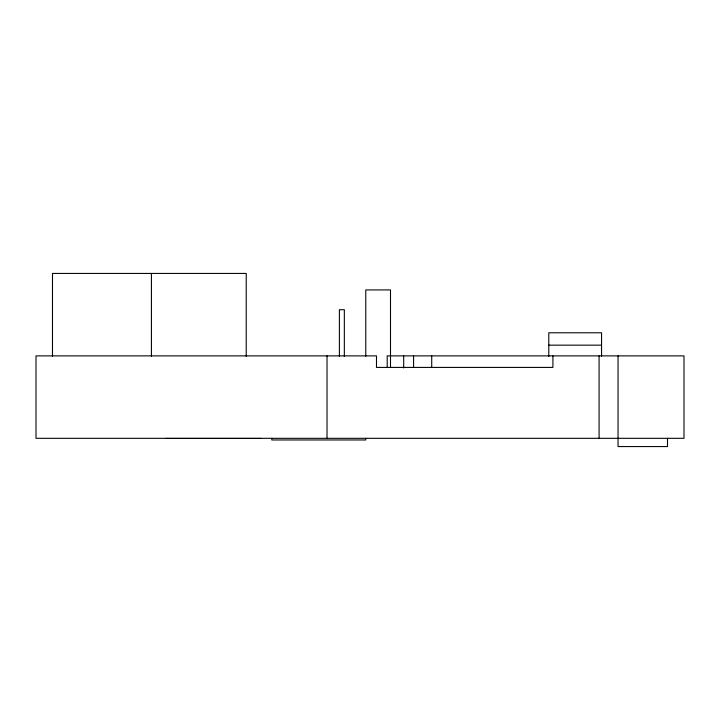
<?xml version="1.0" encoding="UTF-8"?>
<svg xmlns="http://www.w3.org/2000/svg" width="720" height="720" viewBox="0 0 720 720"><rect width="100%" height="100%" fill="white"/><g stroke="black" fill="none" stroke-linecap="round" stroke-linejoin="round"><path stroke-width="1.08" d="M548.793 345.159L601.56 345.159M165.438 438.453L261.072 438.453M667.512 438.318L667.512 446.562L618.048 446.562L618.048 355.878M601.56 356.391L601.56 332.793L548.793 332.793L548.793 356.391M599.085 355.878L599.085 438.318M552.915 355.878L552.915 367.416L376.488 367.416L376.488 355.878L36 355.878L36 438.318L684 438.318L684 355.878L387.207 355.878L387.207 367.02M431.721 355.878L431.721 367.02M413.586 355.878L413.586 367.101M403.695 355.878L403.695 367.965M390.501 367.497L390.501 289.926L365.769 289.926L365.769 356.256M365.769 438.318L365.769 439.965L271.782 439.965L271.782 438.318M344.34 356.526L344.34 309.708L339.39 309.708L339.39 356.526M327.024 355.878L327.024 438.318M246.231 356.436L246.231 273.438L52.488 273.438L52.488 356.436M151.416 273.438L151.416 356.436"/></g></svg>
